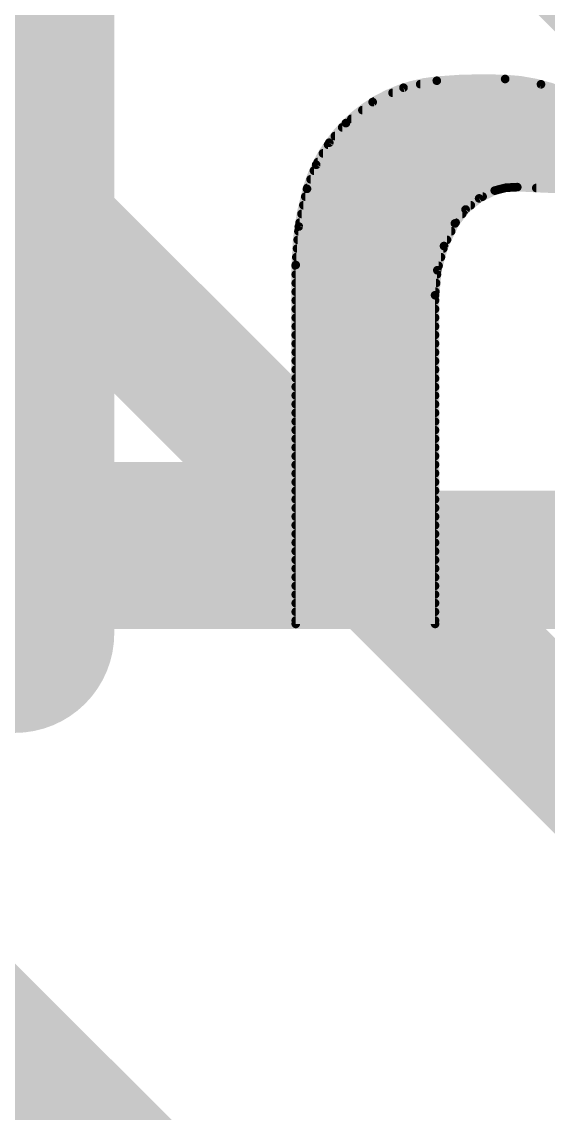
# Model space of a CAD drawing. Extents: x -12 to 102, y -12 to 69.
# Drawn here: x 34.766 to 36.311, y 57.811 to 61.016 of the extents above; entities that cross this region are included whole.
import ezdxf

# ---------------------------------------------------------------- set-up
doc = ezdxf.new("R2010")
doc.units = 0
for name, color, linetype in [('1', 12, 'CONTINUOUS'), ('16', 132, 'CONTINUOUS'), ('21', 41, 'CONTINUOUS'), ('22', 40, 'CONTINUOUS')]:
    doc.layers.add(name, color=color, linetype=linetype)

# ---------------------------------------------------------------- blocks, each defined once
blk = doc.blocks.new('RECT')
blk.add_solid([(-0.5, -0.5), (0.5, -0.5), (-0.5, 0.5), (0.5, 0.5)])

msp = doc.modelspace()

# ---------------------------------------------------------------- linework, layer by layer
at = {"layer": '1', "const_width": 0.4064}
msp.add_lwpolyline([(36.83, 58.42), (31.75, 63.5)], dxfattribs=at)
at = {"layer": '16', "const_width": 0.4064}
for points in [[(64.77, 59.436), (11.43, 59.436)], [(36.83, 55.88), (34.29, 58.42)]]:
    msp.add_lwpolyline(points, dxfattribs=at)
at = {"layer": '21', "const_width": 0.5842}
for points in [[(34.7455, 59.2201), (34.7455, 61.3725)], [(36.3598, 61.3725), (36.8979, 60.8344)]]:
    msp.add_lwpolyline(points, dxfattribs=at)
at = {"layer": '21', "const_width": 0.2921}
msp.add_lwpolyline([(34.5994, 59.2201, 1), (34.8915, 59.2201)], format="xyb", dxfattribs=at)
at = {"layer": '22'}
for points, const_width in [([(36.1848, 60.8482, 0.0335), (35.9842, 60.8432)], 0.0254), ([(36.1857, 60.8545, 1), (36.1839, 60.8419)], 0.0127), ([(36.4795, 60.739, 0.1577), (36.1848, 60.8482)], 0.0254), ([(36.1851, 60.8545, 1), (36.1845, 60.8419)], 0.0127), ([(36.1845, 60.8419, 1), (36.1851, 60.8545)], 0.0127), ([(36.185, 60.8419, 1), (36.1846, 60.8545)], 0.0127), ([(35.9842, 60.8432, 0.1741), (35.7175, 60.7187)], 0.0254), ([(35.8852, 60.8289, 1), (35.8878, 60.8165)], 0.0127), ([(35.8892, 60.8169, 1), (35.8838, 60.8284)], 0.0127), ([(35.9356, 60.8394, 1), (35.9356, 60.8267)], 0.0127), ([(35.984, 60.8495, 1), (35.9844, 60.8369)], 0.0127), ([(35.9836, 60.8495, 1), (35.9848, 60.8369)], 0.0127), ([(35.9855, 60.837, 1), (35.9829, 60.8494)], 0.0127), ([(35.9848, 60.8369, 1), (35.9836, 60.8495)], 0.0127), ([(36.2922, 60.8387, 1), (36.2878, 60.8268)], 0.0127), ([(36.288, 60.8267, 1), (36.288, 60.8394)], 0.0127), ([(36.289, 60.8264, 1), (36.2909, 60.839)], 0.0127), ([(35.8542, 60.8139, 1), (35.8542, 60.8013)], 0.0127), ([(35.7659, 60.7632, 1), (35.7659, 60.7505)], 0.0127), ([(35.7933, 60.7862, 1), (35.7987, 60.7747)], 0.0127), ([(35.7999, 60.7754, 1), (35.7921, 60.7854)], 0.0127), ([(35.7998, 60.7886, 1), (35.7998, 60.7759)], 0.0127), ([(35.7175, 60.7187, 0.1281), (35.6032, 60.5257)], 0.0254), ([(35.7223, 60.7146, 1), (35.7127, 60.7228)], 0.0127), ([(35.722, 60.7142, 1), (35.713, 60.7232)], 0.0127), ([(35.7336, 60.7377, 1), (35.7336, 60.7251)], 0.0127), ([(35.7067, 60.7124, 1), (35.7067, 60.6997)], 0.0127), ([(35.7136, 60.7237, 1), (35.7214, 60.7137)], 0.0127), ([(35.713, 60.7232, 1), (35.722, 60.7142)], 0.0127), ([(35.6651, 60.6615, 1), (35.6651, 60.6489)], 0.0127), ([(35.6638, 60.6653, 1), (35.6734, 60.6571)], 0.0127), ([(35.6741, 60.6579, 1), (35.6631, 60.6644)], 0.0127), ([(35.6851, 60.687, 1), (35.6851, 60.6743)], 0.0127), ([(35.65, 60.6362, 1), (35.65, 60.6235)], 0.0127), ([(35.6247, 60.5995, 1), (35.6356, 60.593)], 0.0127), ([(35.6361, 60.594, 1), (35.6242, 60.5985)], 0.0127), ([(35.635, 60.6108, 1), (35.635, 60.5981)], 0.0127), ([(35.6236, 60.5853, 1), (35.6236, 60.5727)], 0.0127), ([(35.6042, 60.5346, 1), (35.6042, 60.5219)], 0.0127), ([(35.6139, 60.56, 1), (35.6139, 60.5473)], 0.0127), ([(36.2204, 60.5307, 0.0992), (36.1544, 60.5206)], 0.0254), ([(36.1866, 60.5353, 1), (36.1872, 60.5226)], 0.0127), ([(36.1841, 60.5219, 1), (36.1841, 60.5346)], 0.0127), ([(36.1885, 60.5228, 1), (36.1853, 60.5351)], 0.0127), ([(36.2207, 60.537, 1), (36.2201, 60.5244)], 0.0127), ([(36.2204, 60.5307, 0.0006), (36.3322, 60.5257)], 0.0254), ([(36.2207, 60.537, 1), (36.2201, 60.5244)], 0.0127), ([(36.2207, 60.5244, 1), (36.2201, 60.537)], 0.0127), ([(36.2201, 60.5244, 1), (36.2207, 60.537)], 0.0127), ([(36.2763, 60.5346, 1), (36.2763, 60.5219)], 0.0127), ([(35.6032, 60.5257, 0.0668), (35.5702, 60.3021)], 0.0254), ([(35.5982, 60.5091, 1), (35.5982, 60.4965)], 0.0127), ([(35.5973, 60.528, 1), (35.6091, 60.5234)], 0.0127), ([(35.5971, 60.5275, 1), (35.6093, 60.5239)], 0.0127), ([(35.6094, 60.5244, 1), (35.597, 60.527)], 0.0127), ([(35.6093, 60.5239, 1), (35.5971, 60.5275)], 0.0127), ([(36.1544, 60.5206, 0.1719), (36.0375, 60.4241)], 0.0254), ([(36.1056, 60.5033, 1), (36.1112, 60.492)], 0.0127), ([(36.1124, 60.4927, 1), (36.1044, 60.5025)], 0.0127), ([(36.1187, 60.4965, 1), (36.1187, 60.5091)], 0.0127), ([(36.1528, 60.5268, 1), (36.156, 60.5144)], 0.0127), ([(36.1522, 60.5266, 1), (36.1566, 60.5146)], 0.0127), ([(36.1572, 60.5149, 1), (36.1516, 60.5263)], 0.0127), ([(36.1566, 60.5146, 1), (36.1522, 60.5266)], 0.0127), ([(35.5927, 60.4838, 1), (35.5927, 60.4711)], 0.0127), ([(36.0647, 60.4698, 1), (36.0728, 60.46)], 0.0127), ([(36.0738, 60.461, 1), (36.0637, 60.4688)], 0.0127), ([(36.0839, 60.4711, 1), (36.0839, 60.4838)], 0.0127), ([(35.5872, 60.4584, 1), (35.5872, 60.4457)], 0.0127), ([(36.0589, 60.4457, 1), (36.0589, 60.4584)], 0.0127), ([(35.5781, 60.4076, 1), (35.5781, 60.3949)], 0.0127), ([(35.5856, 60.4145, 1), (35.5729, 60.4155)], 0.0127), ([(35.573, 60.4163, 1), (35.5854, 60.4137)], 0.0127), ([(35.5817, 60.4329, 1), (35.5817, 60.4203)], 0.0127), ([(36.0375, 60.4241, 0.136), (35.9791, 60.2132)], 0.0254), ([(36.0264, 60.3949, 1), (36.0264, 60.4076)], 0.0127), ([(36.0325, 60.428, 1), (36.0425, 60.4202)], 0.0127), ([(36.0321, 60.4274, 1), (36.0429, 60.4208)], 0.0127), ([(36.0432, 60.4213, 1), (36.0318, 60.4269)], 0.0127), ([(36.0429, 60.4208, 1), (36.0321, 60.4274)], 0.0127), ([(36.0394, 60.4203, 1), (36.0394, 60.4329)], 0.0127), ([(35.5761, 60.3822, 1), (35.5761, 60.3695)], 0.0127), ([(36.0141, 60.3695, 1), (36.0141, 60.3822)], 0.0127), ([(35.5741, 60.3567, 1), (35.5741, 60.3441)], 0.0127), ([(35.9997, 60.3605, 1), (36.0111, 60.3549)], 0.0127), ([(36.0115, 60.356, 1), (35.9993, 60.3594)], 0.0127), ([(36.0034, 60.3441, 1), (36.0034, 60.3567)], 0.0127), ([(35.5765, 60.3021, 1), (35.5639, 60.3021)], 0.0127), ([(35.5765, 60.3021, 1), (35.5639, 60.3021)], 0.0127), ([(35.572, 60.3314, 1), (35.572, 60.3187)], 0.0127), ([(35.9963, 60.3187, 1), (35.9963, 60.3314)], 0.0127), ([(35.5702, 60.306, 1), (35.5702, 60.2933)], 0.0127), ([(35.5639, 60.3026, 1), (35.5765, 60.3016)], 0.0127), ([(35.5639, 60.3022, 1), (35.5765, 60.302)], 0.0127), ([(35.5702, 60.2805, 1), (35.5702, 60.2679)], 0.0127), ([(35.9796, 60.2883, 1), (35.9918, 60.2849)], 0.0127), ([(35.992, 60.2861, 1), (35.9794, 60.2872)], 0.0127), ([(35.9846, 60.2679, 1), (35.9846, 60.2805)], 0.0127), ([(35.9893, 60.2933, 1), (35.9893, 60.306)], 0.0127), ([(35.5702, 60.2552, 1), (35.5702, 60.2425)], 0.0127), ([(35.9823, 60.2425, 1), (35.9823, 60.2552)], 0.0127), ([(35.5702, 60.2298, 1), (35.5702, 60.2171)], 0.0127), ([(35.9728, 60.2138, 1), (35.9854, 60.2126)], 0.0127), ([(35.9855, 60.2132, 1), (35.9728, 60.2132)], 0.0127), ([(35.9855, 60.2132, 1), (35.9728, 60.2132)], 0.0127), ([(35.9728, 60.2132, 1), (35.9854, 60.2132)], 0.0127), ([(35.98, 60.2171, 1), (35.98, 60.2298)], 0.0127), ([(35.5702, 60.2043, 1), (35.5702, 60.1917)], 0.0127), ([(35.9791, 60.1917, 1), (35.9791, 60.2043)], 0.0127), ([(35.5702, 60.179, 1), (35.5702, 60.1663)], 0.0127), ([(35.5702, 60.1536, 1), (35.5702, 60.1409)], 0.0127), ([(35.9791, 60.1663, 1), (35.9791, 60.179)], 0.0127), ([(35.9791, 60.1409, 1), (35.9791, 60.1536)], 0.0127), ([(35.5702, 60.1281, 1), (35.5702, 60.1155)], 0.0127), ([(35.9791, 60.1155, 1), (35.9791, 60.1281)], 0.0127), ([(35.5702, 60.1028, 1), (35.5702, 60.0901)], 0.0127), ([(35.9791, 60.0901, 1), (35.9791, 60.1028)], 0.0127), ([(35.5702, 60.0774, 1), (35.5702, 60.0647)], 0.0127), ([(35.5702, 60.0519, 1), (35.5702, 60.0393)], 0.0127), ([(35.9791, 60.0647, 1), (35.9791, 60.0774)], 0.0127), ([(35.9791, 60.0393, 1), (35.9791, 60.0519)], 0.0127), ([(35.5702, 60.0266, 1), (35.5702, 60.0139)], 0.0127), ([(35.9791, 60.0139, 1), (35.9791, 60.0266)], 0.0127), ([(35.5702, 60.0012, 1), (35.5702, 59.9885)], 0.0127), ([(35.9791, 59.9885, 1), (35.9791, 60.0012)], 0.0127), ([(35.5702, 59.9757, 1), (35.5702, 59.9631)], 0.0127), ([(35.9791, 59.9631, 1), (35.9791, 59.9757)], 0.0127), ([(35.5702, 59.9504, 1), (35.5702, 59.9377)], 0.0127), ([(35.5702, 59.925, 1), (35.5702, 59.9123)], 0.0127), ([(35.9791, 59.9377, 1), (35.9791, 59.9504)], 0.0127), ([(35.9791, 59.9123, 1), (35.9791, 59.925)], 0.0127), ([(35.5702, 59.8995, 1), (35.5702, 59.8869)], 0.0127), ([(35.9791, 59.8869, 1), (35.9791, 59.8995)], 0.0127), ([(35.5702, 59.8742, 1), (35.5702, 59.8615)], 0.0127), ([(35.9791, 59.8615, 1), (35.9791, 59.8742)], 0.0127), ([(35.5702, 59.8488, 1), (35.5702, 59.8361)], 0.0127), ([(35.9791, 59.8361, 1), (35.9791, 59.8488)], 0.0127), ([(35.5702, 59.8233, 1), (35.5702, 59.8107)], 0.0127), ([(35.5702, 59.798, 1), (35.5702, 59.7853)], 0.0127), ([(35.9791, 59.8107, 1), (35.9791, 59.8233)], 0.0127), ([(35.9791, 59.7853, 1), (35.9791, 59.798)], 0.0127), ([(35.5702, 59.7726, 1), (35.5702, 59.7599)], 0.0127), ([(35.9791, 59.7599, 1), (35.9791, 59.7726)], 0.0127), ([(35.5702, 59.7471, 1), (35.5702, 59.7345)], 0.0127), ([(35.9791, 59.7345, 1), (35.9791, 59.7471)], 0.0127), ([(35.5702, 59.7218, 1), (35.5702, 59.7091)], 0.0127), ([(35.9791, 59.7091, 1), (35.9791, 59.7218)], 0.0127), ([(35.5702, 59.6964, 1), (35.5702, 59.6837)], 0.0127), ([(35.5702, 59.6709, 1), (35.5702, 59.6583)], 0.0127), ([(35.9791, 59.6837, 1), (35.9791, 59.6964)], 0.0127), ([(35.9791, 59.6583, 1), (35.9791, 59.6709)], 0.0127), ([(35.5702, 59.6456, 1), (35.5702, 59.6329)], 0.0127), ([(35.9791, 59.6329, 1), (35.9791, 59.6456)], 0.0127), ([(35.5702, 59.6202, 1), (35.5702, 59.6075)], 0.0127), ([(35.9791, 59.6075, 1), (35.9791, 59.6202)], 0.0127), ([(35.5702, 59.5947, 1), (35.5702, 59.5821)], 0.0127), ([(35.9791, 59.5821, 1), (35.9791, 59.5947)], 0.0127), ([(35.5702, 59.5694, 1), (35.5702, 59.5567)], 0.0127), ([(35.5702, 59.544, 1), (35.5702, 59.5313)], 0.0127), ([(35.9791, 59.5567, 1), (35.9791, 59.5694)], 0.0127), ([(35.9791, 59.5313, 1), (35.9791, 59.544)], 0.0127), ([(35.5702, 59.5185, 1), (35.5702, 59.5059)], 0.0127), ([(35.9791, 59.5059, 1), (35.9791, 59.5185)], 0.0127), ([(35.5702, 59.4931, 1), (35.5702, 59.4805)], 0.0127), ([(35.9791, 59.4805, 1), (35.9791, 59.4931)], 0.0127), ([(35.5702, 59.4678, 1), (35.5702, 59.4551)], 0.0127), ([(35.9791, 59.4551, 1), (35.9791, 59.4678)], 0.0127), ([(35.5702, 59.4423, 1), (35.5702, 59.4297)], 0.0127), ([(35.5702, 59.4169, 1), (35.5702, 59.4043)], 0.0127), ([(35.9791, 59.4297, 1), (35.9791, 59.4423)], 0.0127), ([(35.9791, 59.4043, 1), (35.9791, 59.4169)], 0.0127), ([(35.5702, 59.3916, 1), (35.5702, 59.3789)], 0.0127), ([(35.9791, 59.3789, 1), (35.9791, 59.3916)], 0.0127), ([(35.5702, 59.3661, 1), (35.5702, 59.3535)], 0.0127), ([(35.9791, 59.3535, 1), (35.9791, 59.3661)], 0.0127), ([(35.5702, 59.3154, 1), (35.5702, 59.3027)], 0.0127), ([(35.5702, 59.3407, 1), (35.5702, 59.3281)], 0.0127), ([(35.9791, 59.3281, 1), (35.9791, 59.3407)], 0.0127), ([(35.9791, 59.3027, 1), (35.9791, 59.3154)], 0.0127), ([(35.5702, 59.2899, 1), (35.5702, 59.2773)], 0.0127), ([(35.9791, 59.2773, 1), (35.9791, 59.2899)], 0.0127), ([(35.5702, 59.2544, 1), (35.5702, 59.2417)], 0.0127), ([(35.5702, 59.2544, 1), (35.5702, 59.2417)], 0.0127), ([(35.5702, 59.2645, 1), (35.5702, 59.2519)], 0.0127), ([(35.9791, 59.2519, 1), (35.9791, 59.2645)], 0.0127), ([(35.9791, 59.2417, 1), (35.9791, 59.2544)], 0.0127), ([(35.9791, 59.2417, 1), (35.9791, 59.2544)], 0.0127), ([(35.5639, 59.248, 1), (35.5765, 59.248)], 0.0127), ([(35.5639, 59.248, 1), (35.5765, 59.248)], 0.0127), ([(35.9728, 59.248, 1), (35.9855, 59.248)], 0.0127), ([(35.9728, 59.248, 1), (35.9855, 59.248)], 0.0127)]:
    msp.add_lwpolyline(points, format="xyb", dxfattribs=dict(at, const_width=const_width))
at = {"layer": '22', "const_width": 0.0254}
for points in [[(36.1848, 60.8482), (35.9842, 60.8432)], [(36.29, 60.8327), (36.1848, 60.8482)], [(35.8865, 60.8227), (35.796, 60.7804)], [(35.9842, 60.8432), (35.8865, 60.8227)], [(35.9356, 60.833), (36.288, 60.833)], [(36.3896, 60.7958), (36.29, 60.8327)], [(35.8542, 60.8076), (36.3577, 60.8076)], [(35.796, 60.7804), (35.7175, 60.7187)], [(35.7659, 60.7568), (36.4513, 60.7568)], [(35.7998, 60.7822), (36.4111, 60.7822)], [(35.7175, 60.7187), (35.6686, 60.6612)], [(35.7336, 60.7314), (36.4879, 60.7314)], [(35.7067, 60.706), (36.5161, 60.706)], [(35.6686, 60.6612), (35.6301, 60.5962)], [(35.6651, 60.6552), (36.5615, 60.6552)], [(35.6851, 60.6806), (36.5399, 60.6806)], [(35.65, 60.6298), (36.5807, 60.6298)], [(35.6301, 60.5962), (35.6032, 60.5257)], [(35.635, 60.6044), (36.6001, 60.6044)], [(35.6236, 60.579), (37.0357, 60.579)], [(35.6042, 60.5282), (36.1841, 60.5282)], [(35.6139, 60.5536), (37.0357, 60.5536)], [(36.1544, 60.5206), (36.1869, 60.5289)], [(36.1869, 60.5289), (36.2204, 60.5307)], [(36.2204, 60.5307), (36.3322, 60.5257)], [(36.2763, 60.5282), (37.0357, 60.5282)], [(35.6032, 60.5257), (35.5792, 60.415)], [(35.5982, 60.5028), (36.1187, 60.5028)], [(36.0688, 60.4649), (36.1084, 60.4976)], [(36.1084, 60.4976), (36.1544, 60.5206)], [(35.5927, 60.4774), (36.0839, 60.4774)], [(36.0375, 60.4241), (36.0688, 60.4649)], [(35.5872, 60.452), (36.0589, 60.452)], [(35.5792, 60.415), (35.5702, 60.3021)], [(35.5781, 60.4012), (36.0264, 60.4012)], [(35.5817, 60.4266), (36.0394, 60.4266)], [(36.0054, 60.3577), (36.0375, 60.4241)], [(35.5761, 60.3758), (36.0141, 60.3758)], [(35.5741, 60.3504), (36.0034, 60.3504)], [(35.9857, 60.2866), (36.0054, 60.3577)], [(35.5702, 60.3021), (35.5702, 59.248)], [(35.5702, 60.3021), (35.5702, 59.248)], [(35.572, 60.325), (35.9963, 60.325)], [(35.5702, 60.2996), (35.9893, 60.2996)], [(35.5702, 60.2742), (35.9846, 60.2742)], [(35.9791, 60.2132), (35.9857, 60.2866)], [(35.5702, 60.2488), (35.9823, 60.2488)], [(35.5702, 60.2234), (35.98, 60.2234)], [(35.9791, 59.248), (35.9791, 60.2132)], [(35.9791, 59.248), (35.9791, 60.2132)], [(35.5702, 60.198), (35.9791, 60.198)], [(35.5702, 60.1726), (35.9791, 60.1726)], [(35.5702, 60.1472), (35.9791, 60.1472)], [(35.5702, 60.1218), (35.9791, 60.1218)], [(35.5702, 60.0964), (35.9791, 60.0964)], [(35.5702, 60.071), (35.9791, 60.071)], [(35.5702, 60.0456), (35.9791, 60.0456)], [(35.5702, 60.0202), (35.9791, 60.0202)], [(35.5702, 59.9948), (35.9791, 59.9948)], [(35.5702, 59.9694), (35.9791, 59.9694)], [(35.5702, 59.944), (35.9791, 59.944)], [(35.5702, 59.9186), (35.9791, 59.9186)], [(35.5702, 59.8932), (35.9791, 59.8932)], [(35.5702, 59.8678), (35.9791, 59.8678)], [(35.5702, 59.8424), (35.9791, 59.8424)], [(35.5702, 59.817), (35.9791, 59.817)], [(35.5702, 59.7916), (35.9791, 59.7916)], [(35.5702, 59.7662), (35.9791, 59.7662)], [(35.5702, 59.7408), (35.9791, 59.7408)], [(35.5702, 59.7154), (35.9791, 59.7154)], [(35.5702, 59.69), (35.9791, 59.69)], [(35.5702, 59.6646), (35.9791, 59.6646)], [(35.5702, 59.6392), (35.9791, 59.6392)], [(35.5702, 59.6138), (35.9791, 59.6138)], [(35.5702, 59.5884), (35.9791, 59.5884)], [(35.5702, 59.563), (35.9791, 59.563)], [(35.5702, 59.5376), (35.9791, 59.5376)], [(35.5702, 59.5122), (35.9791, 59.5122)], [(35.5702, 59.4868), (35.9791, 59.4868)], [(35.5702, 59.4614), (35.9791, 59.4614)], [(35.5702, 59.436), (35.9791, 59.436)], [(35.5702, 59.4106), (35.9791, 59.4106)], [(35.5702, 59.3852), (35.9791, 59.3852)], [(35.5702, 59.3598), (35.9791, 59.3598)], [(35.5702, 59.3344), (35.9791, 59.3344)], [(35.5702, 59.309), (35.9791, 59.309)], [(35.5702, 59.2836), (35.9791, 59.2836)], [(35.5702, 59.2582), (35.9791, 59.2582)], [(35.5702, 59.248), (35.9791, 59.248)], [(35.5702, 59.248), (35.9791, 59.248)]]:
    msp.add_lwpolyline(points, dxfattribs=at)

# ---------------------------------------------------------------- block references
at = {"layer": '22', "xscale": 0.4953, "yscale": 0.4851, "rotation": 180}
msp.add_blockref('RECT', (35.0787, 59.4805), dxfattribs=at)

doc.saveas('drawing.dxf')
